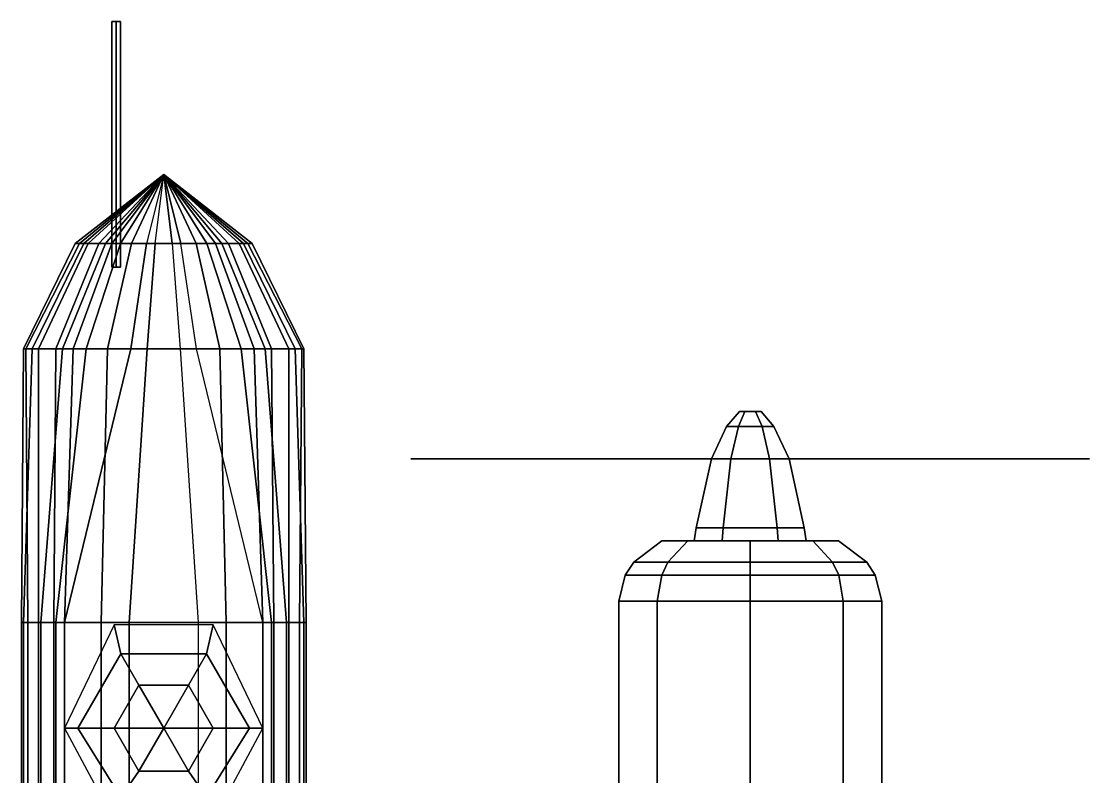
# Model space of a CAD drawing. Header units: millimetres. Extents: x -11 to 11, y -7.5 to 25.8.
# Drawn here: x -0.66 to 4.294, y 4.715 to 8.22 of the extents above; entities that cross this region are included whole.
import ezdxf

# ---------------------------------------------------------------- set-up
doc = ezdxf.new("R2010")
doc.units = ezdxf.units.MM
for name, color, linetype in [('gun', 1, 'Continuous'), ('h2', 7, 'Continuous'), ('prop', 1, 'Continuous'), ('wing2', 5, 'Continuous')]:
    doc.layers.add(name, color=color, linetype=linetype)

msp = doc.modelspace()

# ---------------------------------------------------------------- linework, layer by layer
for points in [[(-0.08, 7.19, 0.08), (0.08, 7.19, 0.08), (0, 7.51, -0.47)], [(0, 7.51, -0.47), (0, 7.51, -0.47), (0.04, 7.19, -0.73), (-0.04, 7.19, -0.73)], [(0.27, 7.19, -0.02), (0.37, 7.19, -0.13), (0, 7.51, -0.47)], [(0.2, 7.19, 0.03), (0.27, 7.19, -0.02), (0, 7.51, -0.47)], [(0.08, 7.19, 0.08), (0.2, 7.19, 0.03), (0, 7.51, -0.47)], [(0.41, 7.19, -0.37), (0.39, 7.19, -0.48), (0, 7.51, -0.47)], [(0.35, 7.19, -0.55), (0.3, 7.19, -0.61), (0, 7.51, -0.47)], [(0.3, 7.19, -0.61), (0.24, 7.19, -0.66), (0, 7.51, -0.47)], [(0.24, 7.19, -0.66), (0.15, 7.19, -0.71), (0, 7.51, -0.47)], [(0.15, 7.19, -0.71), (0.04, 7.19, -0.73), (0, 7.51, -0.47)], [(0.39, 7.19, -0.48), (0.35, 7.19, -0.55), (0, 7.51, -0.47)], [(0.37, 7.19, -0.13), (0.41, 7.19, -0.29), (0, 7.51, -0.47)], [(0.41, 7.19, -0.29), (0.41, 7.19, -0.37), (0, 7.51, -0.47)], [(-0.37, 7.19, -0.13), (-0.41, 7.19, -0.29), (-0.65, 6.7, -0.1981), (-0.61, 6.7, 0.1057)], [(-0.41, 7.19, -0.29), (-0.41, 7.19, -0.37), (-0.65, 6.7, -0.35), (-0.65, 6.7, -0.1981)], [(-0.41, 7.19, -0.37), (-0.39, 7.19, -0.48), (-0.64, 6.7, -0.5589), (-0.65, 6.7, -0.35)], [(-0.39, 7.19, -0.48), (-0.35, 7.19, -0.55), (-0.58, 6.7, -0.6918), (-0.64, 6.7, -0.5589)], [(-0.27, 7.19, -0.02), (-0.37, 7.19, -0.13), (-0.61, 6.7, 0.1057), (-0.47, 6.7, 0.3145)], [(-0.35, 7.19, -0.55), (-0.3, 7.19, -0.61), (-0.5, 6.7, -0.8057), (-0.58, 6.7, -0.6918)], [(-0.3, 7.19, -0.61), (-0.24, 7.19, -0.66), (-0.42, 6.7, -0.9006), (-0.5, 6.7, -0.8057)], [(-0.2, 7.19, 0.03), (-0.27, 7.19, -0.02), (-0.47, 6.7, 0.3145), (-0.36, 6.7, 0.4095)], [(-0.24, 7.19, -0.66), (-0.15, 7.19, -0.71), (-0.26, 6.7, -0.9956), (-0.42, 6.7, -0.9006)], [(-0.08, 7.19, 0.08), (-0.2, 7.19, 0.03), (-0.36, 6.7, 0.4095), (-0.1519, 6.7, 0.5044)], [(-0.15, 7.19, -0.71), (-0.04, 7.19, -0.73), (-0.0759, 6.7, -1.0335), (-0.26, 6.7, -0.9956)], [(0.08, 7.19, 0.08), (-0.08, 7.19, 0.08), (-0.1519, 6.7, 0.5044), (0.1519, 6.7, 0.5044)], [(0.0759, 6.7, -1.0335), (-0.0759, 6.7, -1.0335), (-0.04, 7.19, -0.73), (0.04, 7.19, -0.73)], [(-0.65, 6.7, -0.35), (-0.64, 6.7, -0.5589), (-0.63, 5.43, -0.45), (-0.66, 5.43, -0.24)], [(-0.65, 6.7, -0.1981), (-0.65, 6.7, -0.35), (-0.66, 5.43, -0.24), (-0.66, 5.43, 0.19)], [(-0.61, 6.7, 0.1057), (-0.65, 6.7, -0.1981), (-0.66, 5.43, 0.19), (-0.65, 5.43, 0.49)], [(-0.47, 6.7, 0.3145), (-0.61, 6.7, 0.1057), (-0.65, 5.43, 0.49), (-0.57, 5.43, 0.84)], [(-0.64, 6.7, -0.5589), (-0.58, 6.7, -0.6918), (-0.58, 5.43, -0.66), (-0.63, 5.43, -0.45)], [(-0.58, 6.7, -0.6918), (-0.5, 6.7, -0.8057), (-0.51, 5.43, -0.87), (-0.58, 5.43, -0.66)], [(-0.36, 6.7, 0.4095), (-0.47, 6.7, 0.3145), (-0.57, 5.43, 0.84), (-0.5, 5.43, 1.06)], [(-0.5, 6.7, -0.8057), (-0.42, 6.7, -0.9006), (-0.46, 5.43, -0.98), (-0.51, 5.43, -0.87)], [(-0.1519, 6.7, 0.5044), (-0.36, 6.7, 0.4095), (-0.5, 5.43, 1.06), (-0.46, 5.43, 1.11)], [(0.1519, 6.7, 0.5044), (-0.1519, 6.7, 0.5044), (-0.46, 5.43, 1.11), (0.46, 5.43, 1.11)], [(-0.42, 6.7, -0.9006), (-0.26, 6.7, -0.9956), (-0.29, 5.43, -1.12), (-0.46, 5.43, -0.98)], [(-0.26, 6.7, -0.9956), (-0.0759, 6.7, -1.0335), (-0.16, 5.43, -1.16), (-0.29, 5.43, -1.12)], [(0.16, 5.43, -1.16), (-0.16, 5.43, -1.16), (-0.0759, 6.7, -1.0335), (0.0759, 6.7, -1.0335)], [(-0.65, 5.43, 0.49), (-0.66, 5.43, 0.19), (-0.66, 4.51, 0.19), (-0.65, 4.51, 0.49)], [(-0.66, 5.43, 0.19), (-0.66, 5.43, -0.24), (-0.66, 4.51, -0.24), (-0.66, 4.51, 0.19)], [(-0.66, 5.43, -0.24), (-0.63, 5.43, -0.45), (-0.63, 4.51, -0.45), (-0.66, 4.51, -0.24)], [(-0.57, 5.43, 0.84), (-0.65, 5.43, 0.49), (-0.65, 4.51, 0.49), (-0.57, 4.51, 0.84)], [(-0.63, 5.43, -0.45), (-0.58, 5.43, -0.66), (-0.58, 4.51, -0.66), (-0.63, 4.51, -0.45)], [(-0.58, 5.43, -0.66), (-0.51, 5.43, -0.87), (-0.51, 4.51, -0.87), (-0.58, 4.51, -0.66)], [(-0.5, 5.43, 1.06), (-0.57, 5.43, 0.84), (-0.57, 4.51, 0.84), (-0.5, 4.51, 1.06)], [(-0.51, 5.43, -0.87), (-0.46, 5.43, -0.98), (-0.46, 4.51, -0.98), (-0.51, 4.51, -0.87)], [(-0.46, 5.43, 1.11), (-0.5, 5.43, 1.06), (-0.5, 4.51, 1.06), (-0.46, 4.51, 1.11)], [(0.46, 5.43, 1.11), (-0.46, 5.43, 1.11), (-0.46, 4.51, 1.11), (0.46, 4.51, 1.11)], [(-0.46, 5.43, -0.98), (-0.29, 5.43, -1.12), (-0.29, 4.51, -1.12), (-0.46, 4.51, -0.98)], [(-0.1992, 5.285, 1.23), (-0.23, 5.42, 1.11), (-0.46, 4.94, 1.11), (-0.3984, 4.94, 1.23)], [(-0.29, 5.43, -1.12), (-0.16, 5.43, -1.16), (-0.16, 4.51, -1.16), (-0.29, 4.51, -1.12)], [(0.1992, 5.285, 1.23), (0.23, 5.42, 1.11), (-0.23, 5.42, 1.11), (-0.1992, 5.285, 1.23)], [(0.16, 4.51, -1.16), (-0.16, 4.51, -1.16), (-0.16, 5.43, -1.16), (0.16, 5.43, -1.16)], [(0.3984, 4.94, 1.23), (0.46, 4.94, 1.11), (0.23, 5.42, 1.11), (0.1992, 5.285, 1.23)], [(-0.115, 5.1392, 1.29), (-0.1992, 5.285, 1.23), (-0.3984, 4.94, 1.23), (-0.23, 4.94, 1.29)], [(0.115, 5.1392, 1.29), (0.1992, 5.285, 1.23), (-0.1992, 5.285, 1.23), (-0.115, 5.1392, 1.29)], [(0.23, 4.94, 1.29), (0.3984, 4.94, 1.23), (0.1992, 5.285, 1.23), (0.115, 5.1392, 1.29)], [(0, 4.94, 1.32), (-0.115, 5.1392, 1.29), (-0.23, 4.94, 1.29), (0, 4.94, 1.32)], [(0, 4.94, 1.32), (0.115, 5.1392, 1.29), (-0.115, 5.1392, 1.29), (0, 4.94, 1.32)], [(0, 4.94, 1.32), (0.23, 4.94, 1.29), (0.115, 5.1392, 1.29), (0, 4.94, 1.32)], [(-0.3984, 4.94, 1.23), (-0.46, 4.94, 1.11), (-0.23, 4.51, 1.11), (-0.1992, 4.62, 1.23)], [(-0.23, 4.94, 1.29), (-0.3984, 4.94, 1.23), (-0.1992, 4.62, 1.23), (-0.115, 4.7408, 1.29)], [(0, 4.94, 1.32), (-0.23, 4.94, 1.29), (-0.115, 4.7408, 1.29), (0, 4.94, 1.32)], [(0, 4.94, 1.32), (-0.115, 4.7408, 1.29), (0.115, 4.7408, 1.29), (0, 4.94, 1.32)], [(0, 4.94, 1.32), (0.115, 4.7408, 1.29), (0.23, 4.94, 1.29), (0, 4.94, 1.32)], [(0.115, 4.7408, 1.29), (0.1992, 4.62, 1.23), (0.3984, 4.94, 1.23), (0.23, 4.94, 1.29)], [(0.1992, 4.62, 1.23), (0.23, 4.51, 1.11), (0.46, 4.94, 1.11), (0.3984, 4.94, 1.23)], [(-0.115, 4.7408, 1.29), (-0.1992, 4.62, 1.23), (0.1992, 4.62, 1.23), (0.115, 4.7408, 1.29)]]:
    msp.add_3dface(points)
at = {"layer": 'gun'}
for points in [[(-0.22, 8.22, 0.04), (-0.24, 8.22, 0.06), (-0.22, 8.22, 0.08), (-0.2, 8.22, 0.06)], [(-0.22, 7.08, 0.04), (-0.24, 7.08, 0.06), (-0.24, 8.22, 0.06), (-0.22, 8.22, 0.04)], [(-0.24, 7.08, 0.06), (-0.22, 7.08, 0.08), (-0.22, 8.22, 0.08), (-0.24, 8.22, 0.06)], [(-0.2, 7.08, 0.06), (-0.22, 7.08, 0.04), (-0.22, 8.22, 0.04), (-0.2, 8.22, 0.06)], [(-0.22, 7.08, 0.08), (-0.2, 7.08, 0.06), (-0.2, 8.22, 0.06), (-0.22, 8.22, 0.08)]]:
    msp.add_3dface(points, dxfattribs=at)
at = {"layer": 'h2'}
for points in [[(-0.41, 7.19, -0.37), (-0.39, 7.19, -0.48), (0, 7.51, -0.47)], [(-0.37, 7.19, -0.13), (-0.41, 7.19, -0.29), (0, 7.51, -0.47)], [(-0.41, 7.19, -0.29), (-0.41, 7.19, -0.37), (0, 7.51, -0.47)], [(-0.39, 7.19, -0.48), (-0.35, 7.19, -0.55), (0, 7.51, -0.47)], [(-0.27, 7.19, -0.02), (-0.37, 7.19, -0.13), (0, 7.51, -0.47)], [(-0.35, 7.19, -0.55), (-0.3, 7.19, -0.61), (0, 7.51, -0.47)], [(-0.3, 7.19, -0.61), (-0.24, 7.19, -0.66), (0, 7.51, -0.47)], [(-0.2, 7.19, 0.03), (-0.27, 7.19, -0.02), (0, 7.51, -0.47)], [(-0.24, 7.19, -0.66), (-0.15, 7.19, -0.71), (0, 7.51, -0.47)], [(-0.08, 7.19, 0.08), (-0.2, 7.19, 0.03), (0, 7.51, -0.47)], [(-0.15, 7.19, -0.71), (-0.04, 7.19, -0.73), (0, 7.51, -0.47)], [(0.15, 7.19, -0.71), (0.04, 7.19, -0.73), (0.0759, 6.7, -1.0335), (0.26, 6.7, -0.9956)], [(0.08, 7.19, 0.08), (0.2, 7.19, 0.03), (0.36, 6.7, 0.4095), (0.1519, 6.7, 0.5044)], [(0.24, 7.19, -0.66), (0.15, 7.19, -0.71), (0.26, 6.7, -0.9956), (0.42, 6.7, -0.9006)], [(0.2, 7.19, 0.03), (0.27, 7.19, -0.02), (0.47, 6.7, 0.3145), (0.36, 6.7, 0.4095)], [(0.3, 7.19, -0.61), (0.24, 7.19, -0.66), (0.42, 6.7, -0.9006), (0.5, 6.7, -0.8057)], [(0.27, 7.19, -0.02), (0.37, 7.19, -0.13), (0.61, 6.7, 0.1057), (0.47, 6.7, 0.3145)], [(0.35, 7.19, -0.55), (0.3, 7.19, -0.61), (0.5, 6.7, -0.8057), (0.58, 6.7, -0.6918)], [(0.39, 7.19, -0.48), (0.35, 7.19, -0.55), (0.58, 6.7, -0.6918), (0.64, 6.7, -0.5589)], [(0.37, 7.19, -0.13), (0.41, 7.19, -0.29), (0.65, 6.7, -0.1981), (0.61, 6.7, 0.1057)], [(0.41, 7.19, -0.37), (0.39, 7.19, -0.48), (0.64, 6.7, -0.5589), (0.65, 6.7, -0.35)], [(0.41, 7.19, -0.29), (0.41, 7.19, -0.37), (0.65, 6.7, -0.35), (0.65, 6.7, -0.1981)], [(0.26, 6.7, -0.9956), (0.0759, 6.7, -1.0335), (0.16, 5.43, -1.16), (0.29, 5.43, -1.12)], [(0.1519, 6.7, 0.5044), (0.36, 6.7, 0.4095), (0.5, 5.43, 1.06), (0.46, 5.43, 1.11)], [(0.42, 6.7, -0.9006), (0.26, 6.7, -0.9956), (0.29, 5.43, -1.12), (0.46, 5.43, -0.98)], [(0.36, 6.7, 0.4095), (0.47, 6.7, 0.3145), (0.57, 5.43, 0.84), (0.5, 5.43, 1.06)], [(0.5, 6.7, -0.8057), (0.42, 6.7, -0.9006), (0.46, 5.43, -0.98), (0.51, 5.43, -0.87)], [(0.47, 6.7, 0.3145), (0.61, 6.7, 0.1057), (0.65, 5.43, 0.49), (0.57, 5.43, 0.84)], [(0.58, 6.7, -0.6918), (0.5, 6.7, -0.8057), (0.51, 5.43, -0.87), (0.58, 5.43, -0.66)], [(0.64, 6.7, -0.5589), (0.58, 6.7, -0.6918), (0.58, 5.43, -0.66), (0.63, 5.43, -0.45)], [(0.61, 6.7, 0.1057), (0.65, 6.7, -0.1981), (0.66, 5.43, 0.19), (0.65, 5.43, 0.49)], [(0.65, 6.7, -0.35), (0.64, 6.7, -0.5589), (0.63, 5.43, -0.45), (0.66, 5.43, -0.24)], [(0.65, 6.7, -0.1981), (0.65, 6.7, -0.35), (0.66, 5.43, -0.24), (0.66, 5.43, 0.19)], [(0.29, 5.43, -1.12), (0.16, 5.43, -1.16), (0.16, 4.51, -1.16), (0.29, 4.51, -1.12)], [(0.46, 5.43, -0.98), (0.29, 5.43, -1.12), (0.29, 4.51, -1.12), (0.46, 4.51, -0.98)], [(0.51, 5.43, -0.87), (0.46, 5.43, -0.98), (0.46, 4.51, -0.98), (0.51, 4.51, -0.87)], [(0.46, 5.43, 1.11), (0.5, 5.43, 1.06), (0.5, 4.51, 1.06), (0.46, 4.51, 1.11)], [(0.5, 5.43, 1.06), (0.57, 5.43, 0.84), (0.57, 4.51, 0.84), (0.5, 4.51, 1.06)], [(0.58, 5.43, -0.66), (0.51, 5.43, -0.87), (0.51, 4.51, -0.87), (0.58, 4.51, -0.66)], [(0.57, 5.43, 0.84), (0.65, 5.43, 0.49), (0.65, 4.51, 0.49), (0.57, 4.51, 0.84)], [(0.63, 5.43, -0.45), (0.58, 5.43, -0.66), (0.58, 4.51, -0.66), (0.63, 4.51, -0.45)], [(0.66, 5.43, -0.24), (0.63, 5.43, -0.45), (0.63, 4.51, -0.45), (0.66, 4.51, -0.24)], [(0.65, 5.43, 0.49), (0.66, 5.43, 0.19), (0.66, 4.51, 0.19), (0.65, 4.51, 0.49)], [(0.66, 5.43, 0.19), (0.66, 5.43, -0.24), (0.66, 4.51, -0.24), (0.66, 4.51, 0.19)]]:
    msp.add_3dface(points, dxfattribs=at)
at = {"layer": 'prop'}
for points in [[(2.665, 6.34, -0.4553), (2.61, 6.34, -0.36), (2.67, 6.41, -0.36), (2.695, 6.41, -0.4033)], [(2.61, 6.34, -0.36), (2.665, 6.34, -0.2647), (2.695, 6.41, -0.3167), (2.67, 6.41, -0.36)], [(2.775, 6.34, -0.4553), (2.665, 6.34, -0.4553), (2.695, 6.41, -0.4033), (2.745, 6.41, -0.4033)], [(2.665, 6.34, -0.2647), (2.775, 6.34, -0.2647), (2.745, 6.41, -0.3167), (2.695, 6.41, -0.3167)], [(2.67, 6.41, -0.36), (2.695, 6.41, -0.3167), (2.745, 6.41, -0.3167), (2.695, 6.41, -0.4033)], [(2.695, 6.41, -0.4033), (2.745, 6.41, -0.3167), (2.77, 6.41, -0.36), (2.745, 6.41, -0.4033)], [(2.83, 6.34, -0.36), (2.775, 6.34, -0.4553), (2.745, 6.41, -0.4033), (2.77, 6.41, -0.36)], [(2.775, 6.34, -0.2647), (2.83, 6.34, -0.36), (2.77, 6.41, -0.36), (2.745, 6.41, -0.3167)], [(2.63, 6.19, -0.5159), (2.54, 6.19, -0.36), (2.61, 6.34, -0.36), (2.665, 6.34, -0.4553)], [(2.54, 6.19, -0.36), (2.63, 6.19, -0.2041), (2.665, 6.34, -0.2647), (2.61, 6.34, -0.36)], [(2.81, 6.19, -0.5159), (2.63, 6.19, -0.5159), (2.665, 6.34, -0.4553), (2.775, 6.34, -0.4553)], [(2.63, 6.19, -0.2041), (2.81, 6.19, -0.2041), (2.775, 6.34, -0.2647), (2.665, 6.34, -0.2647)], [(2.9, 6.19, -0.36), (2.81, 6.19, -0.5159), (2.775, 6.34, -0.4553), (2.83, 6.34, -0.36)], [(2.81, 6.19, -0.2041), (2.9, 6.19, -0.36), (2.83, 6.34, -0.36), (2.775, 6.34, -0.2647)], [(1.2295, 6.19, -1.2783), (1.1745, 6.19, -1.183), (1.1462, 6.19, -1.234), (1.1762, 6.19, -1.286)], [(1.1762, 6.19, -1.286), (1.1462, 6.19, -1.234), (1.1745, 6.19, -1.183), (1.2295, 6.19, -1.2783)], [(1.4363, 6.19, -1.2166), (1.3906, 6.19, -0.9774), (1.1745, 6.19, -1.183), (1.2295, 6.19, -1.2783)], [(1.2295, 6.19, -1.2783), (1.1745, 6.19, -1.183), (1.3906, 6.19, -0.9774), (1.4363, 6.19, -1.2166)], [(1.7248, 6.19, -1.0962), (1.6131, 6.19, -0.8028), (1.3906, 6.19, -0.9774), (1.4363, 6.19, -1.2166)], [(1.4363, 6.19, -1.2166), (1.3906, 6.19, -0.9774), (1.6131, 6.19, -0.8028), (1.7248, 6.19, -1.0962)], [(2.0452, 6.19, -0.9112), (1.8902, 6.19, -0.6428), (1.6131, 6.19, -0.8028), (1.7248, 6.19, -1.0962)], [(1.7248, 6.19, -1.0962), (1.6131, 6.19, -0.8028), (1.8902, 6.19, -0.6428), (2.0452, 6.19, -0.9112)], [(2.1305, 6.19, -0.8389), (1.9905, 6.19, -0.5964), (1.8902, 6.19, -0.6428), (2.0452, 6.19, -0.9112)], [(2.0452, 6.19, -0.9112), (1.8902, 6.19, -0.6428), (1.9905, 6.19, -0.5964), (2.1305, 6.19, -0.8389)], [(2.2887, 6.19, -0.7129), (2.1787, 6.19, -0.5224), (1.9905, 6.19, -0.5964), (2.1305, 6.19, -0.8389)], [(2.1305, 6.19, -0.8389), (1.9905, 6.19, -0.5964), (2.1787, 6.19, -0.5224), (2.2887, 6.19, -0.7129)], [(2.2887, 6.19, -0.7129), (2.1787, 6.19, -0.5224), (2.3336, 6.19, -0.4907), (2.4086, 6.19, -0.6206)], [(2.4086, 6.19, -0.6206), (2.3336, 6.19, -0.4907), (2.1787, 6.19, -0.5224), (2.2887, 6.19, -0.7129)], [(2.4815, 6.19, -0.567), (2.4215, 6.19, -0.463), (2.3336, 6.19, -0.4907), (2.4086, 6.19, -0.6206)], [(2.4086, 6.19, -0.6206), (2.3336, 6.19, -0.4907), (2.4215, 6.19, -0.463), (2.4815, 6.19, -0.567)], [(2.4815, 6.19, -0.567), (2.4215, 6.19, -0.463), (2.7087, 6.19, -0.3204), (2.7437, 6.19, -0.381)], [(2.7437, 6.19, -0.381), (2.7087, 6.19, -0.3204), (2.4215, 6.19, -0.463), (2.4815, 6.19, -0.567)], [(2.595, 5.87, -0.5765), (2.47, 5.87, -0.36), (2.54, 6.19, -0.36), (2.63, 6.19, -0.5159)], [(2.47, 5.87, -0.36), (2.595, 5.87, -0.1435), (2.63, 6.19, -0.2041), (2.54, 6.19, -0.36)], [(2.62, 6.19, 1.18), (2.85, 6.19, 1.1), (2.89, 6.19, 0.82), (2.58, 6.19, 0.87)], [(2.58, 6.19, 0.87), (2.89, 6.19, 0.82), (2.85, 6.19, 1.1), (2.62, 6.19, 1.18)], [(2.58, 6.19, 0.87), (2.89, 6.19, 0.82), (2.89, 6.19, 0.5), (2.58, 6.19, 0.5)], [(2.58, 6.19, 0.5), (2.89, 6.19, 0.5), (2.89, 6.19, 0.82), (2.58, 6.19, 0.87)], [(2.58, 6.19, 0.5), (2.89, 6.19, 0.5), (2.88, 6.19, 0.39), (2.6, 6.19, 0.39)], [(2.6, 6.19, 0.39), (2.88, 6.19, 0.39), (2.89, 6.19, 0.5), (2.58, 6.19, 0.5)], [(2.845, 5.87, -0.5765), (2.595, 5.87, -0.5765), (2.63, 6.19, -0.5159), (2.81, 6.19, -0.5159)], [(2.595, 5.87, -0.1435), (2.845, 5.87, -0.1435), (2.81, 6.19, -0.2041), (2.63, 6.19, -0.2041)], [(2.6, 6.19, 0.39), (2.88, 6.19, 0.39), (2.85, 6.19, 0.19), (2.63, 6.19, 0.19)], [(2.63, 6.19, 0.19), (2.85, 6.19, 0.19), (2.88, 6.19, 0.39), (2.6, 6.19, 0.39)], [(2.67, 6.19, 1.39), (2.78, 6.19, 1.39), (2.85, 6.19, 1.1), (2.62, 6.19, 1.18)], [(2.62, 6.19, 1.18), (2.85, 6.19, 1.1), (2.78, 6.19, 1.39), (2.67, 6.19, 1.39)], [(2.65, 6.19, 0.04), (2.8, 6.19, 0.04), (2.85, 6.19, 0.19), (2.63, 6.19, 0.19)], [(2.63, 6.19, 0.19), (2.85, 6.19, 0.19), (2.8, 6.19, 0.04), (2.65, 6.19, 0.04)], [(2.65, 6.19, 0.04), (2.8, 6.19, 0.04), (2.78, 6.19, -0.05), (2.66, 6.19, -0.05)], [(2.66, 6.19, -0.05), (2.78, 6.19, -0.05), (2.8, 6.19, 0.04), (2.65, 6.19, 0.04)], [(2.69, 6.19, -0.37), (2.76, 6.19, -0.37), (2.78, 6.19, -0.05), (2.66, 6.19, -0.05)], [(2.66, 6.19, -0.05), (2.78, 6.19, -0.05), (2.76, 6.19, -0.37), (2.69, 6.19, -0.37)], [(2.69, 6.19, 1.44), (2.75, 6.19, 1.44), (2.78, 6.19, 1.39), (2.67, 6.19, 1.39)], [(2.67, 6.19, 1.39), (2.78, 6.19, 1.39), (2.75, 6.19, 1.44), (2.69, 6.19, 1.44)], [(3.0185, 6.19, -0.463), (2.9585, 6.19, -0.567), (2.6913, 6.19, -0.3896), (2.7263, 6.19, -0.329)], [(2.7263, 6.19, -0.329), (2.6913, 6.19, -0.3896), (2.9585, 6.19, -0.567), (3.0185, 6.19, -0.463)], [(2.97, 5.87, -0.36), (2.845, 5.87, -0.5765), (2.81, 6.19, -0.5159), (2.9, 6.19, -0.36)], [(2.845, 5.87, -0.1435), (2.97, 5.87, -0.36), (2.9, 6.19, -0.36), (2.81, 6.19, -0.2041)], [(3.0185, 6.19, -0.463), (2.9585, 6.19, -0.567), (3.0264, 6.19, -0.6293), (3.1014, 6.19, -0.4994)], [(3.1014, 6.19, -0.4994), (3.0264, 6.19, -0.6293), (2.9585, 6.19, -0.567), (3.0185, 6.19, -0.463)], [(3.2413, 6.19, -0.5571), (3.1313, 6.19, -0.7476), (3.0264, 6.19, -0.6293), (3.1014, 6.19, -0.4994)], [(3.1014, 6.19, -0.4994), (3.0264, 6.19, -0.6293), (3.1313, 6.19, -0.7476), (3.2413, 6.19, -0.5571)], [(3.2413, 6.19, -0.5571), (3.1313, 6.19, -0.7476), (3.2895, 6.19, -0.8736), (3.4295, 6.19, -0.6311)], [(3.4295, 6.19, -0.6311), (3.2895, 6.19, -0.8736), (3.1313, 6.19, -0.7476), (3.2413, 6.19, -0.5571)], [(3.4295, 6.19, -0.6311), (3.2895, 6.19, -0.8736), (3.3798, 6.19, -0.9372), (3.5348, 6.19, -0.6688)], [(3.5348, 6.19, -0.6688), (3.3798, 6.19, -0.9372), (3.2895, 6.19, -0.8736), (3.4295, 6.19, -0.6311)], [(3.5348, 6.19, -0.6688), (3.3798, 6.19, -0.9372), (3.6569, 6.19, -1.0972), (3.8552, 6.19, -0.8538)], [(3.8552, 6.19, -0.8538), (3.6569, 6.19, -1.0972), (3.3798, 6.19, -0.9372), (3.5348, 6.19, -0.6688)], [(3.8552, 6.19, -0.8538), (3.6569, 6.19, -1.0972), (3.9194, 6.19, -1.2026), (4.1037, 6.19, -1.0434)], [(4.1037, 6.19, -1.0434), (3.9194, 6.19, -1.2026), (3.6569, 6.19, -1.0972), (3.8552, 6.19, -0.8538)], [(4.1037, 6.19, -1.0434), (3.9194, 6.19, -1.2026), (4.2055, 6.19, -1.287), (4.2605, 6.19, -1.1917)], [(4.2605, 6.19, -1.1917), (4.2055, 6.19, -1.287), (3.9194, 6.19, -1.2026), (4.1037, 6.19, -1.0434)], [(4.2605, 6.19, -1.1917), (4.2055, 6.19, -1.287), (4.2638, 6.19, -1.286), (4.2938, 6.19, -1.234)], [(4.2938, 6.19, -1.234), (4.2638, 6.19, -1.286), (4.2055, 6.19, -1.287), (4.2605, 6.19, -1.1917)], [(2.59, 5.81, -0.5852), (2.46, 5.81, -0.36), (2.47, 5.87, -0.36), (2.595, 5.87, -0.5765)], [(2.46, 5.81, -0.36), (2.59, 5.81, -0.1348), (2.595, 5.87, -0.1435), (2.47, 5.87, -0.36)], [(2.85, 5.81, -0.5852), (2.59, 5.81, -0.5852), (2.595, 5.87, -0.5765), (2.845, 5.87, -0.5765)], [(2.59, 5.81, -0.1348), (2.85, 5.81, -0.1348), (2.845, 5.87, -0.1435), (2.595, 5.87, -0.1435)], [(2.98, 5.81, -0.36), (2.85, 5.81, -0.5852), (2.845, 5.87, -0.5765), (2.97, 5.87, -0.36)], [(2.85, 5.81, -0.1348), (2.98, 5.81, -0.36), (2.97, 5.87, -0.36), (2.845, 5.87, -0.1435)]]:
    msp.add_3dface(points, dxfattribs=at)
at = {"layer": 'wing2'}
for points in [[(2.18, 5.71, -0.36), (2.3382, 5.71, -0.7418), (2.4301, 5.81, -0.6499), (2.31, 5.81, -0.36)], [(2.3382, 5.71, 0.0218), (2.18, 5.71, -0.36), (2.31, 5.81, -0.36), (2.4301, 5.81, -0.0701)], [(3.0099, 5.81, -0.6499), (2.31, 5.81, -0.36), (2.4301, 5.81, -0.6499), (2.72, 5.81, -0.77)], [(3.13, 5.81, -0.36), (2.4301, 5.81, -0.0701), (2.31, 5.81, -0.36), (3.0099, 5.81, -0.6499)], [(2.3382, 5.71, -0.7418), (2.72, 5.71, -0.9), (2.72, 5.81, -0.77), (2.4301, 5.81, -0.6499)], [(2.72, 5.71, 0.18), (2.3382, 5.71, 0.0218), (2.4301, 5.81, -0.0701), (2.72, 5.81, 0.05)], [(3.0099, 5.81, -0.0701), (2.72, 5.81, 0.05), (2.4301, 5.81, -0.0701), (3.13, 5.81, -0.36)], [(2.72, 5.71, -0.9), (3.1018, 5.71, -0.7418), (3.0099, 5.81, -0.6499), (2.72, 5.81, -0.77)], [(3.1018, 5.71, 0.0218), (2.72, 5.71, 0.18), (2.72, 5.81, 0.05), (3.0099, 5.81, -0.0701)], [(3.1018, 5.71, -0.7418), (3.26, 5.71, -0.36), (3.13, 5.81, -0.36), (3.0099, 5.81, -0.6499)], [(3.26, 5.71, -0.36), (3.1018, 5.71, 0.0218), (3.0099, 5.81, -0.0701), (3.13, 5.81, -0.36)], [(2.14, 5.65, -0.36), (2.3099, 5.65, -0.7701), (2.3382, 5.71, -0.7418), (2.18, 5.71, -0.36)], [(2.3099, 5.65, 0.0501), (2.14, 5.65, -0.36), (2.18, 5.71, -0.36), (2.3382, 5.71, 0.0218)], [(2.3099, 5.65, -0.7701), (2.72, 5.65, -0.94), (2.72, 5.71, -0.9), (2.3382, 5.71, -0.7418)], [(2.72, 5.65, 0.22), (2.3099, 5.65, 0.0501), (2.3382, 5.71, 0.0218), (2.72, 5.71, 0.18)], [(2.72, 5.65, -0.94), (3.1301, 5.65, -0.7701), (3.1018, 5.71, -0.7418), (2.72, 5.71, -0.9)], [(3.1301, 5.65, 0.0501), (2.72, 5.65, 0.22), (2.72, 5.71, 0.18), (3.1018, 5.71, 0.0218)], [(3.1301, 5.65, -0.7701), (3.3, 5.65, -0.36), (3.26, 5.71, -0.36), (3.1018, 5.71, -0.7418)], [(3.3, 5.65, -0.36), (3.1301, 5.65, 0.0501), (3.1018, 5.71, 0.0218), (3.26, 5.71, -0.36)], [(2.11, 5.53, -0.36), (2.2887, 5.53, -0.7913), (2.3099, 5.65, -0.7701), (2.14, 5.65, -0.36)], [(2.2887, 5.53, 0.0713), (2.11, 5.53, -0.36), (2.14, 5.65, -0.36), (2.3099, 5.65, 0.0501)], [(2.2887, 5.53, -0.7913), (2.72, 5.53, -0.97), (2.72, 5.65, -0.94), (2.3099, 5.65, -0.7701)], [(2.72, 5.53, 0.25), (2.2887, 5.53, 0.0713), (2.3099, 5.65, 0.0501), (2.72, 5.65, 0.22)], [(2.72, 5.53, -0.97), (3.1513, 5.53, -0.7913), (3.1301, 5.65, -0.7701), (2.72, 5.65, -0.94)], [(3.1513, 5.53, 0.0713), (2.72, 5.53, 0.25), (2.72, 5.65, 0.22), (3.1301, 5.65, 0.0501)], [(3.1513, 5.53, -0.7913), (3.33, 5.53, -0.36), (3.3, 5.65, -0.36), (3.1301, 5.65, -0.7701)], [(3.33, 5.53, -0.36), (3.1513, 5.53, 0.0713), (3.1301, 5.65, 0.0501), (3.3, 5.65, -0.36)], [(2.2887, 5.53, -0.7913), (2.11, 5.53, -0.36), (2.11, 4.3, -0.36), (2.2887, 4.3, -0.7913)], [(2.11, 5.53, -0.36), (2.2887, 5.53, 0.0713), (2.2887, 4.3, 0.0713), (2.11, 4.3, -0.36)], [(2.72, 5.53, -0.97), (2.2887, 5.53, -0.7913), (2.2887, 4.3, -0.7913), (2.72, 4.3, -0.97)], [(2.2887, 5.53, 0.0713), (2.72, 5.53, 0.25), (2.72, 4.3, 0.25), (2.2887, 4.3, 0.0713)], [(3.1513, 5.53, -0.7913), (2.72, 5.53, -0.97), (2.72, 4.3, -0.97), (3.1513, 4.3, -0.7913)], [(2.72, 5.53, 0.25), (3.1513, 5.53, 0.0713), (3.1513, 4.3, 0.0713), (2.72, 4.3, 0.25)], [(3.33, 5.53, -0.36), (3.1513, 5.53, -0.7913), (3.1513, 4.3, -0.7913), (3.33, 4.3, -0.36)], [(3.1513, 5.53, 0.0713), (3.33, 5.53, -0.36), (3.33, 4.3, -0.36), (3.1513, 4.3, 0.0713)]]:
    msp.add_3dface(points, dxfattribs=at)

doc.saveas('drawing.dxf')
